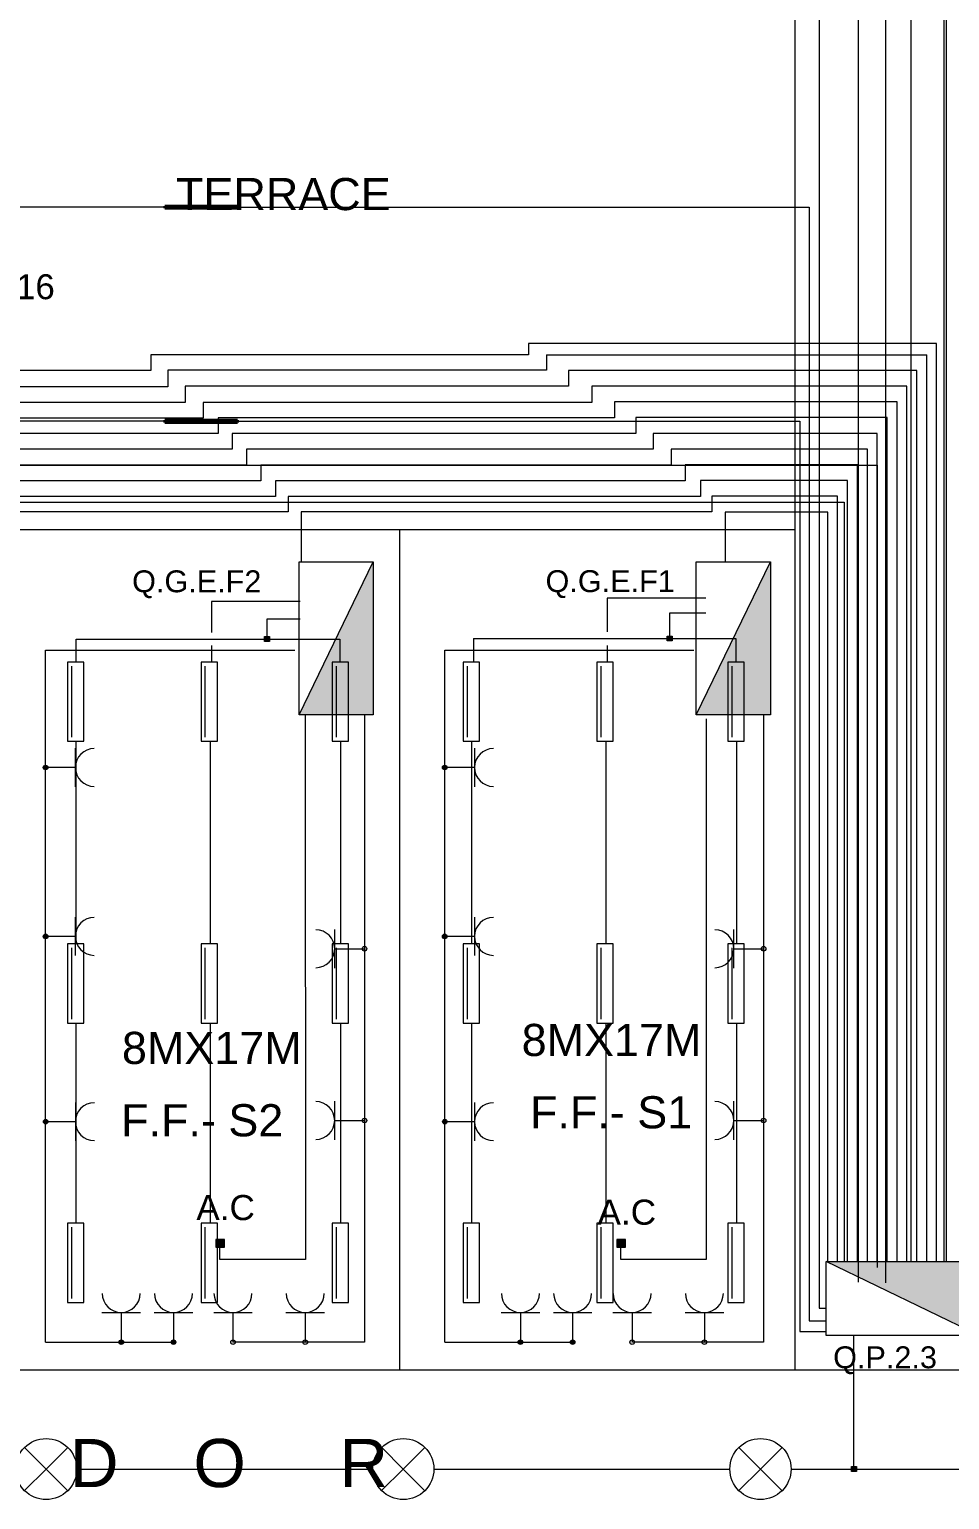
# Model space of a CAD drawing. Extents: x -17539 to 1421, y -3169 to 802964.
# Drawn here: x 459.44 to 478.04, y 364.55 to 394.29 of the extents above; entities that cross this region are included whole.
import ezdxf
from ezdxf.enums import TextEntityAlignment as Align

# ---------------------------------------------------------------- set-up
doc = ezdxf.new("R2010")
doc.units = 0
doc.header["$LTSCALE"] = 25
doc.header["$MEASUREMENT"] = 0
doc.layers.get('0').update_dxf_attribs({"lineweight": 9})
for name, color, linetype, lineweight in [('Iluminação', 10, 'Continuous', 9), ('Quadros', 50, 'Continuous', 9), ('www.cadblocksfree.com', 7, 'Continuous', 9)]:
    doc.layers.add(name, color=color, linetype=linetype, lineweight=lineweight)
doc.layers.add('Tomadas', color=3, linetype='Continuous', lineweight=9, true_color=0x00f500)
doc.styles.add('ROMANS', font='arial.ttf')
doc.styles.get("Standard").update_dxf_attribs({"font": 'arial.ttf'})

# ---------------------------------------------------------------- blocks, each defined once
blk = doc.blocks.new('quadro eletrico')
h = blk.add_hatch(color=256)
h.dxf.hatch_style = 1
h.paths.add_polyline_path([(1.839, -0.788), (-1.457, 0.809), (-1.457, -0.788)])
blk.add_line((-1.457, 0.809), (1.839, -0.788))
blk.add_lwpolyline([(-1.457, 0.809), (1.839, 0.809), (1.839, -0.788), (-1.457, -0.788)], close=True)
blk = doc.blocks.new('Quadro')
at = {"xscale": 0.6593095434044552, "yscale": 0.6593095434044552, "zscale": 0.6593095434044552}
blk.add_blockref('quadro eletrico', (-0.091, 0.017), dxfattribs=at)
blk = doc.blocks.new('Tomada')
for p, q in [((0, 0.632), (0, 0)), ((0, 0), (-0.975, 0)), ((0, 0), (0, -0.632))]:
    blk.add_line(p, q)
blk.add_arc((0.622, 0), 0.622, 90, 270)
blk = doc.blocks.new('Iluminárias 1')
at = {"layer": 'Iluminação'}
blk.add_line((0.079, 0.079), (1.521, 0.079), dxfattribs=at)
blk.add_lwpolyline([(0, 0), (1.6, 0), (1.6, 0.332), (0, 0.332)], close=True, dxfattribs=at)
blk = doc.blocks.new('Ponto de Luz')
for q in [(-0.437, 0.437), (0.438, 0.436), (-0.438, -0.436), (0.437, -0.437)]:
    blk.add_line((0, 0), q)
blk.add_circle((0, 0), 0.618)
blk = doc.blocks.new('Luminária 4')
at = {"layer": 'Iluminação', "lineweight": 40}
for p, q in [((0.733, 0.043), (-0.734, 0.043)), ((-0.734, 0.043), (-0.734, 0)), ((-0.734, 0), (0.733, 0)), ((0.733, 0), (0.733, 0.043))]:
    blk.add_line(p, q, dxfattribs=at)
at = {"layer": 'Iluminação', "lineweight": 30}
blk.add_line((-0.667, 0.008), (0.679, 0.008), dxfattribs=at)
blk = doc.blocks.new('Caixa de Derivação')
at = {"layer": 'Iluminação'}
h = blk.add_hatch(color=256, dxfattribs=at)
h.dxf.hatch_style = 1
h.paths.add_polyline_path([(0.052, 0.051), (-0.048, 0.051), (-0.048, -0.049), (0.052, -0.049)])
blk.add_lwpolyline([(-0.048, 0.051), (0.052, 0.051), (0.052, -0.049), (-0.048, -0.049)], close=True, dxfattribs=at)

msp = doc.modelspace()

# ---------------------------------------------------------------- hatches: boundary and pattern name
at = {"layer": 'Tomadas'}
h = msp.add_hatch(color=256, dxfattribs=at)
h.dxf.hatch_style = 1
h.paths.add_polyline_path([(459.817, 379.359, 1), (459.723, 379.359, 1)])
h = msp.add_hatch(color=256, dxfattribs=at)
h.dxf.hatch_style = 1
h.paths.add_polyline_path([(459.817, 379.359, 1), (459.723, 379.359, 1)])
h = msp.add_hatch(color=256, dxfattribs=at)
h.dxf.hatch_style = 1
h.paths.add_polyline_path([(459.817, 379.359, 1), (459.723, 379.359, 1)])
h = msp.add_hatch(color=256, dxfattribs=at)
h.dxf.hatch_style = 1
h.paths.add_polyline_path([(459.817, 379.359, 1), (459.723, 379.359, 1)])
h = msp.add_hatch(color=256, dxfattribs=at)
h.dxf.hatch_style = 1
h.paths.add_polyline_path([(467.885, 379.359, 1), (467.792, 379.359, 1)])
h = msp.add_hatch(color=256, dxfattribs=at)
h.dxf.hatch_style = 1
h.paths.add_polyline_path([(467.885, 379.359, 1), (467.792, 379.359, 1)])
h = msp.add_hatch(color=256, dxfattribs=at)
h.dxf.hatch_style = 1
h.paths.add_polyline_path([(467.885, 379.359, 1), (467.792, 379.359, 1)])
h = msp.add_hatch(color=256, dxfattribs=at)
h.dxf.hatch_style = 1
h.paths.add_polyline_path([(467.885, 379.359, 1), (467.792, 379.359, 1)])
h = msp.add_hatch(color=256, dxfattribs=at)
h.dxf.hatch_style = 1
h.paths.add_polyline_path([(459.817, 375.943, 1), (459.723, 375.943, 1)])
h = msp.add_hatch(color=256, dxfattribs=at)
h.dxf.hatch_style = 1
h.paths.add_polyline_path([(459.817, 375.943, 1), (459.723, 375.943, 1)])
h = msp.add_hatch(color=256, dxfattribs=at)
h.dxf.hatch_style = 1
h.paths.add_polyline_path([(459.817, 375.943, 1), (459.723, 375.943, 1)])
h = msp.add_hatch(color=256, dxfattribs=at)
h.dxf.hatch_style = 1
h.paths.add_polyline_path([(459.817, 375.943, 1), (459.723, 375.943, 1)])
h = msp.add_hatch(color=256, dxfattribs=at)
h.dxf.hatch_style = 1
h.paths.add_polyline_path([(467.885, 375.943, 1), (467.792, 375.943, 1)])
h = msp.add_hatch(color=256, dxfattribs=at)
h.dxf.hatch_style = 1
h.paths.add_polyline_path([(467.885, 375.943, 1), (467.792, 375.943, 1)])
h = msp.add_hatch(color=256, dxfattribs=at)
h.dxf.hatch_style = 1
h.paths.add_polyline_path([(467.885, 375.943, 1), (467.792, 375.943, 1)])
h = msp.add_hatch(color=256, dxfattribs=at)
h.dxf.hatch_style = 1
h.paths.add_polyline_path([(467.885, 375.943, 1), (467.792, 375.943, 1)])
h = msp.add_hatch(color=256, dxfattribs=at)
h.dxf.hatch_style = 1
h.paths.add_polyline_path([(466.215, 372.219), (466.169, 372.219, 0.411824), (466.215, 372.172)])
h.paths.add_polyline_path([(466.215, 372.266, 0.411824), (466.169, 372.219), (466.215, 372.219)])
h.paths.add_polyline_path([(466.215, 372.266), (466.215, 372.219), (466.215, 372.172, 0.416608), (466.262, 372.219, 0.416608)])
h.paths.add_polyline_path([(466.262, 375.693, 0.416608), (466.215, 375.739), (466.215, 375.646, 0.416608)])
h.paths.add_polyline_path([(466.215, 375.739, 0.411824), (466.169, 375.693), (466.215, 375.693)])
h.paths.add_polyline_path([(466.215, 375.693), (466.169, 375.693, 0.411824), (466.215, 375.646)])
h = msp.add_hatch(color=256, dxfattribs=at)
h.dxf.hatch_style = 1
h.paths.add_polyline_path([(474.284, 372.219), (474.238, 372.219, 0.411824), (474.284, 372.172)])
h.paths.add_polyline_path([(474.284, 372.266, 0.411824), (474.238, 372.219), (474.284, 372.219)])
h.paths.add_polyline_path([(474.284, 372.266), (474.284, 372.219), (474.284, 372.172, 0.416608), (474.331, 372.219, 0.416608)])
h.paths.add_polyline_path([(474.331, 375.693, 0.416608), (474.284, 375.739), (474.284, 375.646, 0.416608)])
h.paths.add_polyline_path([(474.284, 375.739, 0.411824), (474.238, 375.693), (474.284, 375.693)])
h.paths.add_polyline_path([(474.284, 375.693), (474.238, 375.693, 0.411824), (474.284, 375.646)])
h = msp.add_hatch(color=256, dxfattribs=at)
h.dxf.hatch_style = 1
h.paths.add_polyline_path([(459.751, 372.237), (459.751, 372.153, 0.552295), (459.818, 372.195, 0.552295)])
h.paths.add_polyline_path([(459.751, 372.237, 0.288415), (459.724, 372.195, 0.288415), (459.751, 372.153)])
h = msp.add_hatch(color=256, dxfattribs=at)
h.dxf.hatch_style = 1
h.paths.add_polyline_path([(459.751, 372.237), (459.751, 372.153, 0.552295), (459.818, 372.195, 0.552295)])
h.paths.add_polyline_path([(459.751, 372.237, 0.288415), (459.724, 372.195, 0.288415), (459.751, 372.153)])
h = msp.add_hatch(color=256, dxfattribs=at)
h.dxf.hatch_style = 1
h.paths.add_polyline_path([(459.751, 372.237), (459.751, 372.153, 0.552295), (459.818, 372.195, 0.552295)])
h.paths.add_polyline_path([(459.751, 372.237, 0.288415), (459.724, 372.195, 0.288415), (459.751, 372.153)])
h = msp.add_hatch(color=256, dxfattribs=at)
h.dxf.hatch_style = 1
h.paths.add_polyline_path([(459.751, 372.237), (459.751, 372.153, 0.552295), (459.818, 372.195, 0.552295)])
h.paths.add_polyline_path([(459.751, 372.237, 0.288415), (459.724, 372.195, 0.288415), (459.751, 372.153)])
h = msp.add_hatch(color=256, dxfattribs=at)
h.dxf.hatch_style = 1
h.paths.add_polyline_path([(467.819, 372.237), (467.819, 372.153, 0.552295), (467.886, 372.195, 0.552295)])
h.paths.add_polyline_path([(467.819, 372.237, 0.288415), (467.793, 372.195, 0.288415), (467.819, 372.153)])
h = msp.add_hatch(color=256, dxfattribs=at)
h.dxf.hatch_style = 1
h.paths.add_polyline_path([(467.819, 372.237), (467.819, 372.153, 0.552295), (467.886, 372.195, 0.552295)])
h.paths.add_polyline_path([(467.819, 372.237, 0.288415), (467.793, 372.195, 0.288415), (467.819, 372.153)])
h = msp.add_hatch(color=256, dxfattribs=at)
h.dxf.hatch_style = 1
h.paths.add_polyline_path([(467.819, 372.237), (467.819, 372.153, 0.552295), (467.886, 372.195, 0.552295)])
h.paths.add_polyline_path([(467.819, 372.237, 0.288415), (467.793, 372.195, 0.288415), (467.819, 372.153)])
h = msp.add_hatch(color=256, dxfattribs=at)
h.dxf.hatch_style = 1
h.paths.add_polyline_path([(467.819, 372.237), (467.819, 372.153, 0.552295), (467.886, 372.195, 0.552295)])
h.paths.add_polyline_path([(467.819, 372.237, 0.288415), (467.793, 372.195, 0.288415), (467.819, 372.153)])
h = msp.add_hatch(color=256, dxfattribs=at)
h.dxf.hatch_style = 1
h.paths.add_polyline_path([(463.386, 369.659), (463.386, 369.815), (463.212, 369.815), (463.212, 369.659)])
h = msp.add_hatch(color=256, dxfattribs=at)
h.dxf.hatch_style = 1
h.paths.add_polyline_path([(471.491, 369.659), (471.491, 369.815), (471.317, 369.815), (471.317, 369.659)])
h = msp.add_hatch(color=256, dxfattribs=at)
h.dxf.hatch_style = 1
h.paths.add_polyline_path([(461.252, 367.735, 1), (461.346, 367.735, 1)])
h = msp.add_hatch(color=256, dxfattribs=at)
h.dxf.hatch_style = 1
h.paths.add_polyline_path([(461.252, 367.735, 1), (461.346, 367.735, 1)])
h = msp.add_hatch(color=256, dxfattribs=at)
h.dxf.hatch_style = 1
h.paths.add_polyline_path([(461.252, 367.735, 1), (461.346, 367.735, 1)])
h = msp.add_hatch(color=256, dxfattribs=at)
h.dxf.hatch_style = 1
h.paths.add_polyline_path([(461.252, 367.735, 1), (461.346, 367.735, 1)])
h = msp.add_hatch(color=256, dxfattribs=at)
h.dxf.hatch_style = 1
h.paths.add_polyline_path([(462.309, 367.735, 1), (462.402, 367.735, 1)])
h = msp.add_hatch(color=256, dxfattribs=at)
h.dxf.hatch_style = 1
h.paths.add_polyline_path([(462.309, 367.735, 1), (462.402, 367.735, 1)])
h = msp.add_hatch(color=256, dxfattribs=at)
h.dxf.hatch_style = 1
h.paths.add_polyline_path([(462.309, 367.735, 1), (462.402, 367.735, 1)])
h = msp.add_hatch(color=256, dxfattribs=at)
h.dxf.hatch_style = 1
h.paths.add_polyline_path([(462.309, 367.735, 1), (462.402, 367.735, 1)])
h = msp.add_hatch(color=256, dxfattribs=at)
h.dxf.hatch_style = 1
h.paths.add_polyline_path([(463.558, 367.781, 0.414214), (463.511, 367.735), (463.558, 367.735)])
h.paths.add_polyline_path([(463.558, 367.781), (463.558, 367.735), (463.605, 367.735, 0.414214)])
h.paths.add_polyline_path([(463.605, 367.735), (463.558, 367.735), (463.511, 367.735, 1)])
h.paths.add_polyline_path([(464.971, 367.735), (465.065, 367.735, 1)])
h.paths.add_polyline_path([(465.065, 367.735), (464.971, 367.735, 1)])
h = msp.add_hatch(color=256, dxfattribs=at)
h.dxf.hatch_style = 1
h.paths.add_polyline_path([(463.558, 367.781, 0.414214), (463.511, 367.735), (463.558, 367.735)])
h.paths.add_polyline_path([(463.558, 367.781), (463.558, 367.735), (463.605, 367.735, 0.414214)])
h.paths.add_polyline_path([(463.605, 367.735), (463.558, 367.735), (463.511, 367.735, 1)])
h.paths.add_polyline_path([(464.971, 367.735), (465.065, 367.735, 1)])
h.paths.add_polyline_path([(465.065, 367.735), (464.971, 367.735, 1)])
h = msp.add_hatch(color=256, dxfattribs=at)
h.dxf.hatch_style = 1
h.paths.add_polyline_path([(463.558, 367.781, 0.414214), (463.511, 367.735), (463.558, 367.735)])
h.paths.add_polyline_path([(463.558, 367.781), (463.558, 367.735), (463.605, 367.735, 0.414214)])
h.paths.add_polyline_path([(463.605, 367.735), (463.558, 367.735), (463.511, 367.735, 1)])
h.paths.add_polyline_path([(464.971, 367.735), (465.065, 367.735, 1)])
h.paths.add_polyline_path([(465.065, 367.735), (464.971, 367.735, 1)])
h = msp.add_hatch(color=256, dxfattribs=at)
h.dxf.hatch_style = 1
h.paths.add_polyline_path([(463.558, 367.781, 0.414214), (463.511, 367.735), (463.558, 367.735)])
h.paths.add_polyline_path([(463.558, 367.781), (463.558, 367.735), (463.605, 367.735, 0.414214)])
h.paths.add_polyline_path([(463.605, 367.735), (463.558, 367.735), (463.511, 367.735, 1)])
h.paths.add_polyline_path([(464.971, 367.735), (465.065, 367.735, 1)])
h.paths.add_polyline_path([(465.065, 367.735), (464.971, 367.735, 1)])
h = msp.add_hatch(color=256, dxfattribs=at)
h.dxf.hatch_style = 1
h.paths.add_polyline_path([(469.321, 367.735, 1), (469.414, 367.735, 1)])
h = msp.add_hatch(color=256, dxfattribs=at)
h.dxf.hatch_style = 1
h.paths.add_polyline_path([(469.321, 367.735, 1), (469.414, 367.735, 1)])
h = msp.add_hatch(color=256, dxfattribs=at)
h.dxf.hatch_style = 1
h.paths.add_polyline_path([(469.321, 367.735, 1), (469.414, 367.735, 1)])
h = msp.add_hatch(color=256, dxfattribs=at)
h.dxf.hatch_style = 1
h.paths.add_polyline_path([(469.321, 367.735, 1), (469.414, 367.735, 1)])
h = msp.add_hatch(color=256, dxfattribs=at)
h.dxf.hatch_style = 1
h.paths.add_polyline_path([(470.377, 367.735, 1), (470.471, 367.735, 1)])
h = msp.add_hatch(color=256, dxfattribs=at)
h.dxf.hatch_style = 1
h.paths.add_polyline_path([(470.377, 367.735, 1), (470.471, 367.735, 1)])
h = msp.add_hatch(color=256, dxfattribs=at)
h.dxf.hatch_style = 1
h.paths.add_polyline_path([(470.377, 367.735, 1), (470.471, 367.735, 1)])
h = msp.add_hatch(color=256, dxfattribs=at)
h.dxf.hatch_style = 1
h.paths.add_polyline_path([(470.377, 367.735, 1), (470.471, 367.735, 1)])
h = msp.add_hatch(color=256, dxfattribs=at)
h.dxf.hatch_style = 1
h.paths.add_polyline_path([(471.627, 367.781, 0.414214), (471.58, 367.735), (471.627, 367.735)])
h.paths.add_polyline_path([(471.627, 367.781), (471.627, 367.735), (471.673, 367.735, 0.414214)])
h.paths.add_polyline_path([(471.673, 367.735), (471.627, 367.735), (471.58, 367.735, 1)])
h.paths.add_polyline_path([(473.04, 367.735), (473.133, 367.735, 1)])
h.paths.add_polyline_path([(473.133, 367.735), (473.04, 367.735, 1)])
h = msp.add_hatch(color=256, dxfattribs=at)
h.dxf.hatch_style = 1
h.paths.add_polyline_path([(471.627, 367.781, 0.414214), (471.58, 367.735), (471.627, 367.735)])
h.paths.add_polyline_path([(471.627, 367.781), (471.627, 367.735), (471.673, 367.735, 0.414214)])
h.paths.add_polyline_path([(471.673, 367.735), (471.627, 367.735), (471.58, 367.735, 1)])
h.paths.add_polyline_path([(473.04, 367.735), (473.133, 367.735, 1)])
h.paths.add_polyline_path([(473.133, 367.735), (473.04, 367.735, 1)])
h = msp.add_hatch(color=256, dxfattribs=at)
h.dxf.hatch_style = 1
h.paths.add_polyline_path([(471.627, 367.781, 0.414214), (471.58, 367.735), (471.627, 367.735)])
h.paths.add_polyline_path([(471.627, 367.781), (471.627, 367.735), (471.673, 367.735, 0.414214)])
h.paths.add_polyline_path([(471.673, 367.735), (471.627, 367.735), (471.58, 367.735, 1)])
h.paths.add_polyline_path([(473.04, 367.735), (473.133, 367.735, 1)])
h.paths.add_polyline_path([(473.133, 367.735), (473.04, 367.735, 1)])
h = msp.add_hatch(color=256, dxfattribs=at)
h.dxf.hatch_style = 1
h.paths.add_polyline_path([(471.627, 367.781, 0.414214), (471.58, 367.735), (471.627, 367.735)])
h.paths.add_polyline_path([(471.627, 367.781), (471.627, 367.735), (471.673, 367.735, 0.414214)])
h.paths.add_polyline_path([(471.673, 367.735), (471.627, 367.735), (471.58, 367.735, 1)])
h.paths.add_polyline_path([(473.04, 367.735), (473.133, 367.735, 1)])
h.paths.add_polyline_path([(473.133, 367.735), (473.04, 367.735, 1)])

# ---------------------------------------------------------------- linework, layer by layer
at = {"layer": 'Iluminação'}
for p, q in [((476.752, 368.935), (476.752, 396.594)), ((476.205, 368.948), (476.205, 395.872)), ((475.404, 395.021), (475.404, 368.423)), ((462.183, 390.691), (442.32, 390.691)), ((463.65, 390.691), (475.208, 390.691)), ((475.208, 390.691), (475.208, 368.168)), ((462.183, 386.361), (442.32, 386.361)), ((463.65, 386.361), (475.015, 386.361)), ((475.015, 386.361), (475.015, 367.954)), ((464.913, 382.717), (463.127, 382.717)), ((463.127, 382.717), (463.127, 382.088)), ((473.114, 382.783), (471.124, 382.783)), ((471.124, 382.783), (471.124, 382.106)), ((473.114, 382.483), (472.382, 382.483)), ((472.382, 382.483), (472.382, 381.918)), ((464.913, 382.361), (464.243, 382.361)), ((464.243, 382.361), (464.243, 381.957)), ((460.386, 381.49), (460.386, 381.957)), ((460.386, 381.957), (465.717, 381.957)), ((463.124, 381.823), (463.124, 381.49)), ((465.717, 381.957), (465.717, 381.49)), ((468.422, 381.967), (473.725, 381.967)), ((468.422, 381.967), (468.422, 381.49)), ((471.124, 381.825), (471.124, 381.49)), ((473.725, 381.967), (473.725, 381.49)), ((460.388, 375.79), (460.388, 379.89)), ((463.094, 379.89), (463.094, 375.79)), ((465.733, 379.89), (465.733, 375.79)), ((468.388, 375.79), (468.388, 379.89)), ((471.094, 379.89), (471.094, 375.79)), ((473.733, 379.89), (473.733, 375.79)), ((460.388, 370.14), (460.388, 374.19)), ((463.094, 374.19), (463.094, 370.14)), ((465.733, 374.19), (465.733, 370.14)), ((468.388, 370.14), (468.388, 374.19)), ((471.094, 374.19), (471.094, 370.14)), ((473.733, 374.19), (473.733, 370.14)), ((475.208, 368.168), (475.548, 368.168)), ((475.404, 368.423), (475.548, 368.423)), ((475.015, 367.954), (475.548, 367.954)), ((476.108, 365.169), (476.108, 367.871)), ((460.399, 365.169), (466.383, 365.169)), ((467.619, 365.169), (473.603, 365.169)), ((474.839, 365.169), (480.823, 365.169))]:
    msp.add_line(p, q, dxfattribs=at)
at = {"layer": 'Quadros'}
for p, q in [((477.981, 369.369), (477.981, 394.656)), ((469.529, 387.933), (469.529, 387.705)), ((477.781, 387.933), (469.529, 387.933)), ((477.781, 387.872), (477.781, 387.933)), ((477.781, 369.369), (477.781, 387.872)), ((469.529, 387.705), (461.898, 387.705)), ((461.898, 387.705), (461.898, 387.387)), ((469.898, 387.707), (477.581, 387.707)), ((469.898, 387.707), (469.898, 387.392)), ((477.581, 369.369), (477.581, 387.707)), ((461.898, 387.387), (454.715, 387.387)), ((469.898, 387.392), (462.244, 387.392)), ((462.244, 387.392), (462.244, 387.058)), ((477.381, 387.389), (470.339, 387.389)), ((470.339, 387.389), (470.339, 387.071)), ((477.381, 369.369), (477.381, 387.389)), ((462.244, 387.058), (455.066, 387.058)), ((470.339, 387.071), (462.594, 387.071)), ((462.594, 387.071), (462.594, 386.742)), ((477.181, 387.071), (470.811, 387.071)), ((470.811, 387.071), (470.811, 386.742)), ((477.181, 369.369), (477.181, 387.071)), ((462.594, 386.742), (455.396, 386.742)), ((470.811, 386.742), (462.952, 386.742)), ((462.952, 386.742), (462.952, 386.422)), ((476.981, 386.753), (471.273, 386.753)), ((471.273, 386.753), (471.273, 386.43)), ((476.981, 369.369), (476.981, 386.753)), ((462.952, 386.422), (455.689, 386.422)), ((471.273, 386.43), (463.258, 386.43)), ((463.258, 386.43), (463.258, 386.111)), ((476.781, 386.435), (471.704, 386.435)), ((471.704, 386.435), (471.704, 386.116)), ((476.781, 369.369), (476.781, 386.435)), ((463.258, 386.111), (455.987, 386.111)), ((471.704, 386.116), (463.543, 386.116)), ((463.543, 386.116), (463.543, 385.8)), ((476.581, 386.117), (472.055, 386.117)), ((472.055, 386.117), (472.055, 385.8)), ((476.581, 369.362), (476.581, 386.117)), ((463.543, 385.8), (456.327, 385.8)), ((472.055, 385.8), (463.833, 385.8)), ((463.833, 385.8), (463.833, 385.473)), ((476.381, 385.798), (472.417, 385.798)), ((472.417, 385.798), (472.417, 385.475)), ((476.381, 369.369), (476.381, 385.798)), ((463.833, 385.473), (456.649, 385.473)), ((472.417, 385.475), (464.123, 385.475)), ((464.123, 385.475), (464.123, 385.159)), ((476.181, 385.48), (472.698, 385.48)), ((472.698, 385.48), (472.698, 385.158)), ((476.181, 369.369), (476.181, 385.48)), ((464.123, 385.159), (456.951, 385.159)), ((472.698, 385.158), (464.417, 385.158)), ((464.417, 385.158), (464.417, 384.839)), ((475.981, 385.162), (473.009, 385.162)), ((473.009, 385.162), (473.009, 384.839)), ((475.981, 369.362), (475.981, 385.162)), ((464.417, 384.839), (457.262, 384.839)), ((473.009, 384.839), (464.673, 384.839)), ((464.673, 384.839), (464.673, 384.527)), ((475.781, 384.844), (473.24, 384.844)), ((473.24, 384.844), (473.24, 384.527)), ((475.781, 369.362), (475.781, 384.844)), ((464.673, 384.527), (457.547, 384.527)), ((473.24, 384.527), (464.934, 384.527)), ((464.934, 384.527), (464.934, 383.518)), ((475.581, 384.526), (473.505, 384.526)), ((473.505, 384.526), (473.505, 383.518)), ((475.581, 369.369), (475.581, 384.526))]:
    msp.add_line(p, q, dxfattribs=at)
at = {"layer": 'Tomadas'}
for p, q in [((477.93, 395.939), (477.93, 369.369)), ((477.257, 395.343), (477.257, 369.369)), ((457.412, 385.471), (476.583, 385.471)), ((476.583, 385.471), (476.583, 369.244)), ((446.293, 384.723), (475.91, 384.723)), ((475.91, 384.723), (475.91, 369.369)), ((459.77, 367.735), (459.77, 381.729)), ((459.77, 381.729), (464.805, 381.729)), ((467.839, 367.735), (467.839, 381.729)), ((467.839, 381.729), (472.874, 381.729)), ((465.015, 380.43), (465.021, 369.406)), ((466.215, 380.427), (466.215, 367.735)), ((466.215, 380.427), (466.215, 367.735)), ((466.215, 380.427), (466.215, 367.735)), ((466.215, 380.427), (466.215, 367.735)), ((473.12, 380.34), (473.126, 369.406)), ((474.284, 380.427), (474.284, 367.735)), ((474.284, 380.427), (474.284, 367.735)), ((474.284, 380.427), (474.284, 367.735)), ((474.284, 380.427), (474.284, 367.735)), ((459.77, 367.735), (459.77, 379.359)), ((459.77, 367.735), (459.77, 379.359)), ((459.77, 367.735), (459.77, 379.359)), ((467.839, 367.735), (467.839, 379.359)), ((467.839, 367.735), (467.839, 379.359)), ((467.839, 367.735), (467.839, 379.359)), ((463.293, 369.406), (463.293, 369.746)), ((471.398, 369.406), (471.398, 369.746)), ((465.021, 369.406), (463.293, 369.406)), ((473.126, 369.406), (471.398, 369.406)), ((459.77, 367.735), (462.359, 367.735)), ((466.215, 367.735), (463.569, 367.735)), ((467.839, 367.735), (470.427, 367.735)), ((474.284, 367.735), (471.638, 367.735))]:
    msp.add_line(p, q, dxfattribs=at)
for points in [[(463.212, 369.659), (463.386, 369.659), (463.386, 369.815), (463.212, 369.815)], [(471.317, 369.659), (471.491, 369.659), (471.491, 369.815), (471.317, 369.815)]]:
    msp.add_lwpolyline(points, close=True, dxfattribs=at)
for centre in [(459.77, 379.359), (459.77, 379.359), (459.77, 379.359), (459.77, 379.359), (467.839, 379.359), (467.839, 379.359), (467.839, 379.359), (467.839, 379.359), (459.77, 375.943), (459.77, 375.943), (459.77, 375.943), (459.77, 375.943), (467.839, 375.943), (467.839, 375.943), (467.839, 375.943), (467.839, 375.943), (466.216, 375.693), (466.216, 375.693), (466.216, 375.693), (466.216, 375.693), (474.284, 375.693), (474.284, 375.693), (474.284, 375.693), (474.284, 375.693), (459.771, 372.195), (459.771, 372.195), (459.771, 372.195), (459.771, 372.195), (466.216, 372.219), (466.216, 372.219), (466.216, 372.219), (466.216, 372.219), (467.84, 372.195), (467.84, 372.195), (467.84, 372.195), (467.84, 372.195), (474.284, 372.219), (474.284, 372.219), (474.284, 372.219), (474.284, 372.219), (461.299, 367.735), (461.299, 367.735), (461.299, 367.735), (461.299, 367.735), (462.355, 367.735), (462.355, 367.735), (462.355, 367.735), (462.355, 367.735), (463.558, 367.735), (463.558, 367.735), (463.558, 367.735), (463.558, 367.735), (465.018, 367.735), (465.018, 367.735), (465.018, 367.735), (465.018, 367.735), (469.368, 367.735), (469.368, 367.735), (469.368, 367.735), (469.368, 367.735), (470.424, 367.735), (470.424, 367.735), (470.424, 367.735), (470.424, 367.735), (471.627, 367.735), (471.627, 367.735), (471.627, 367.735), (471.627, 367.735), (473.087, 367.735), (473.087, 367.735), (473.087, 367.735), (473.087, 367.735)]:
    msp.add_circle(centre, 0.0466, dxfattribs=at)
at = {"layer": 'www.cadblocksfree.com'}
for p, q in [((474.921, 367.169), (474.921, 411.369)), ((474.921, 384.169), (410.785, 384.169)), ((466.921, 384.169), (466.921, 367.169)), ((507.921, 367.169), (367.456, 367.169))]:
    msp.add_line(p, q, dxfattribs=at)

# ---------------------------------------------------------------- block references
at = {"layer": 'Iluminação'}
for name, p in [('Luminária 4', (462.917, 390.669)), ('Luminária 4', (462.917, 386.339)), ('Caixa de Derivação', (464.243, 381.957)), ('Caixa de Derivação', (472.382, 381.967)), ('Ponto de Luz', (459.781, 365.169)), ('Ponto de Luz', (467.001, 365.169)), ('Ponto de Luz', (474.221, 365.169)), ('Caixa de Derivação', (476.108, 365.169))]:
    msp.add_blockref(name, p, dxfattribs=at)
at = {"layer": 'Iluminação', "rotation": 270}
for p in [(460.212, 381.49), (462.912, 381.49), (465.562, 381.49), (468.212, 381.49), (470.912, 381.49), (473.562, 381.49), (460.212, 375.79), (462.912, 375.79), (465.562, 375.79), (468.212, 375.79), (470.912, 375.79), (473.562, 375.79), (460.212, 370.14), (462.912, 370.14), (465.562, 370.14), (468.212, 370.14), (470.912, 370.14), (473.562, 370.14)]:
    msp.add_blockref('Iluminárias 1', p, dxfattribs=at)
at = {"layer": 'Quadros', "xscale": 1.422900023054062, "yscale": 1.422900023054062, "zscale": 1.422900023054062}
for p, rotation in [((465.676, 381.923), 89.99999999999996), ((473.706, 381.923), 89.99999999999996), ((477.144, 368.654), 180)]:
    msp.add_blockref('Quadro', p, dxfattribs=dict(at, rotation=rotation))
at = {"layer": 'Tomadas', "xscale": 0.6170314054757464, "yscale": 0.6170314054757464, "zscale": 0.6170314054757464}
for p in [(460.371, 379.359), (460.371, 379.359), (460.371, 379.359), (460.371, 379.359), (468.44, 379.359), (468.44, 379.359), (468.44, 379.359), (468.44, 379.359), (460.371, 375.943), (460.371, 375.943), (460.371, 375.943), (460.371, 375.943), (468.44, 375.943), (468.44, 375.943), (468.44, 375.943), (468.44, 375.943), (460.372, 372.195), (460.372, 372.195), (460.372, 372.195), (460.372, 372.195), (468.441, 372.195), (468.441, 372.195), (468.441, 372.195), (468.441, 372.195)]:
    msp.add_blockref('Tomada', p, dxfattribs=at)
for p, rotation in [((465.614, 375.693), 180), ((465.614, 375.693), 180), ((465.614, 375.693), 180), ((465.614, 375.693), 180), ((473.683, 375.693), 180), ((473.683, 375.693), 180), ((473.683, 375.693), 180), ((473.683, 375.693), 180), ((465.614, 372.219), 180), ((465.614, 372.219), 180), ((465.614, 372.219), 180), ((465.614, 372.219), 180), ((473.683, 372.219), 180), ((473.683, 372.219), 180), ((473.683, 372.219), 180), ((473.683, 372.219), 180), ((461.299, 368.336), 89.99999999999999), ((461.299, 368.336), 89.99999999999999), ((461.299, 368.336), 89.99999999999999), ((461.299, 368.336), 89.99999999999999), ((462.355, 368.336), 89.99999999999999), ((462.355, 368.336), 89.99999999999999), ((462.355, 368.336), 89.99999999999999), ((462.355, 368.336), 89.99999999999999), ((463.558, 368.336), 89.99999999999999), ((463.558, 368.336), 89.99999999999999), ((463.558, 368.336), 89.99999999999999), ((463.558, 368.336), 89.99999999999999), ((465.018, 368.336), 89.99999999999999), ((465.018, 368.336), 89.99999999999999), ((465.018, 368.336), 89.99999999999999), ((465.018, 368.336), 89.99999999999999), ((469.368, 368.336), 89.99999999999999), ((469.368, 368.336), 89.99999999999999), ((469.368, 368.336), 89.99999999999999), ((469.368, 368.336), 89.99999999999999), ((470.424, 368.336), 89.99999999999999), ((470.424, 368.336), 89.99999999999999), ((470.424, 368.336), 89.99999999999999), ((470.424, 368.336), 89.99999999999999), ((471.627, 368.336), 89.99999999999999), ((471.627, 368.336), 89.99999999999999), ((471.627, 368.336), 89.99999999999999), ((471.627, 368.336), 89.99999999999999), ((473.087, 368.336), 89.99999999999999), ((473.087, 368.336), 89.99999999999999), ((473.087, 368.336), 89.99999999999999), ((473.087, 368.336), 89.99999999999999)]:
    msp.add_blockref('Tomada', p, dxfattribs=dict(at, rotation=rotation))

# ---------------------------------------------------------------- texts
at = {"layer": 'Quadros', "char_height": 0.4429, "width": 3.46617, "attachment_point": 1}
for s, insert in [('Q.G.E.F2', (461.519, 383.346)), ('Q.G.E.F1', (469.876, 383.349)), ('Q.P.2.3', (475.69, 367.651))]:
    msp.add_mtext(s, dxfattribs=dict(at, insert=insert))
at = {"layer": 'Tomadas', "insert": (457.175, 389.335), "char_height": 0.50448, "attachment_point": 1}
msp.add_mtext_dynamic_manual_height_columns('\\pxt0;Motor 16', width=2.93364, gutter_width=2.522, heights=[0.433], dxfattribs=at)
at = {"layer": 'Tomadas', "char_height": 0.5082, "width": 1.05584, "attachment_point": 1}
for insert in [(462.817, 370.712), (470.927, 370.619)]:
    msp.add_mtext('A.C', dxfattribs=dict(at, insert=insert))
at = {"layer": 'www.cadblocksfree.com', "style": 'ROMANS'}
for s, height, p in [('TERRACE', 0.65, (462.407, 391.282)), ('8MX17M', 0.65, (469.393, 374.173)), ('8MX17M', 0.65, (461.313, 374.012)), ('F.F.- S1', 0.65, (469.562, 372.71)), ('F.F.- S2', 0.65, (461.296, 372.549)), ('4.0 M     W   I   D   E     C  O  R   R   I   D    O     R', 0.975, (436.803, 365.779))]:
    msp.add_text(s, height=height, dxfattribs=at).set_placement(p, align=Align.TOP_LEFT)

doc.saveas('drawing.dxf')
